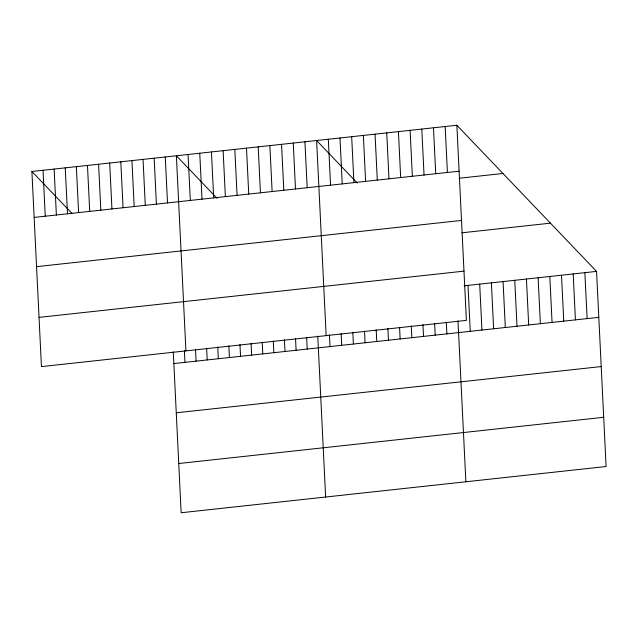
<?xml version="1.0" encoding="UTF-8"?>
<svg xmlns="http://www.w3.org/2000/svg" width="638" height="638" viewBox="0 0 638 638"><rect width="100%" height="100%" fill="white"/><g stroke="black" fill="none" stroke-linecap="round" stroke-linejoin="round"><path stroke-width="0.96" d="M456.856 125.255L466.394 320.372L41.446 366.603L31.9 171.486L456.856 125.255L596.554 271.397L606.1 466.514L181.152 512.745L173.281 351.841M34.149 217.422L459.097 171.191M459.129 178.249L502.951 173.48M36.557 266.652L461.505 220.421M461.832 232.806L550.45 223.164M39.038 317.373L463.985 271.142M464.113 285.808L596.554 271.397M173.855 363.572L598.803 317.333M176.263 412.794L601.211 366.563M178.744 463.515L603.692 417.284M357.296 183.066L316.615 140.512L326.162 335.628M217.064 198.322L176.383 155.768L185.929 350.884M31.9 171.486L71.903 213.331M584.871 272.665L587.12 318.609M573.187 273.941L575.428 319.877M561.496 275.209L563.745 321.153M549.812 276.477L552.061 322.421M538.129 277.753L540.37 323.697M526.438 279.021L528.687 324.965M514.754 280.297L517.003 326.233M503.071 281.565L505.312 327.509M491.38 282.841L493.629 328.777M479.696 284.109L481.945 330.053M468.013 285.377L470.254 331.321M457.996 320.866L465.868 481.77M445.165 126.523L447.413 172.467M446.313 322.134L446.887 333.865M433.481 127.791L435.73 173.735M434.622 323.402L435.196 335.133M421.79 129.067L424.039 175.011M422.938 324.678L423.512 336.409M410.106 130.335L412.355 176.279M411.255 325.946L411.829 337.677M398.423 131.611L400.664 177.547M399.563 327.222L400.138 338.953M386.732 132.879L388.981 178.823M387.88 328.49L388.454 340.221M375.048 134.155L377.297 180.091M376.197 329.766L376.763 341.489M363.365 135.423L365.606 181.367M364.505 331.034L365.08 342.766M351.674 136.691L353.923 182.635M352.822 332.302L353.396 344.034M339.99 137.968L342.239 183.911M341.131 333.578L341.705 345.31M328.307 139.236L330.548 185.179M329.447 334.846L330.021 346.578M317.764 336.122L325.635 497.026M304.932 141.78L307.181 187.724M306.647 337.327L307.221 349.058M293.249 143.056L295.49 188.992M295.538 338.539L296.104 350.27M281.557 144.324L283.806 190.268M284.42 339.751L284.995 351.474M269.874 145.592L272.123 191.536M273.303 340.955L273.877 352.686M258.191 146.868L260.432 192.804M262.194 342.167L262.768 353.899M246.499 148.136L248.748 194.08M251.077 343.372L251.651 355.103M234.816 149.412L237.065 195.348M239.96 344.584L240.534 356.315M223.125 150.68L225.374 196.624M228.851 345.796L229.425 357.519M211.441 151.948L213.69 197.892M217.733 347L218.308 358.731M199.758 153.224L202.007 199.168M206.624 348.212L207.191 359.944M188.066 154.492L190.315 200.436M195.507 349.417L196.081 361.148M184.39 350.629L184.964 362.36M165.266 156.972L167.515 202.916M154.157 158.184L156.406 204.128M143.04 159.396L145.289 205.332M131.93 160.601L134.171 206.545M120.813 161.813L123.062 207.749M109.696 163.017L111.945 208.961M98.587 164.229L100.828 210.173M87.47 165.441L89.719 211.377M76.353 166.646L78.602 212.59M65.243 167.858L67.492 213.802M54.126 169.07L56.375 215.006M43.017 170.274L45.258 216.218"/></g></svg>
